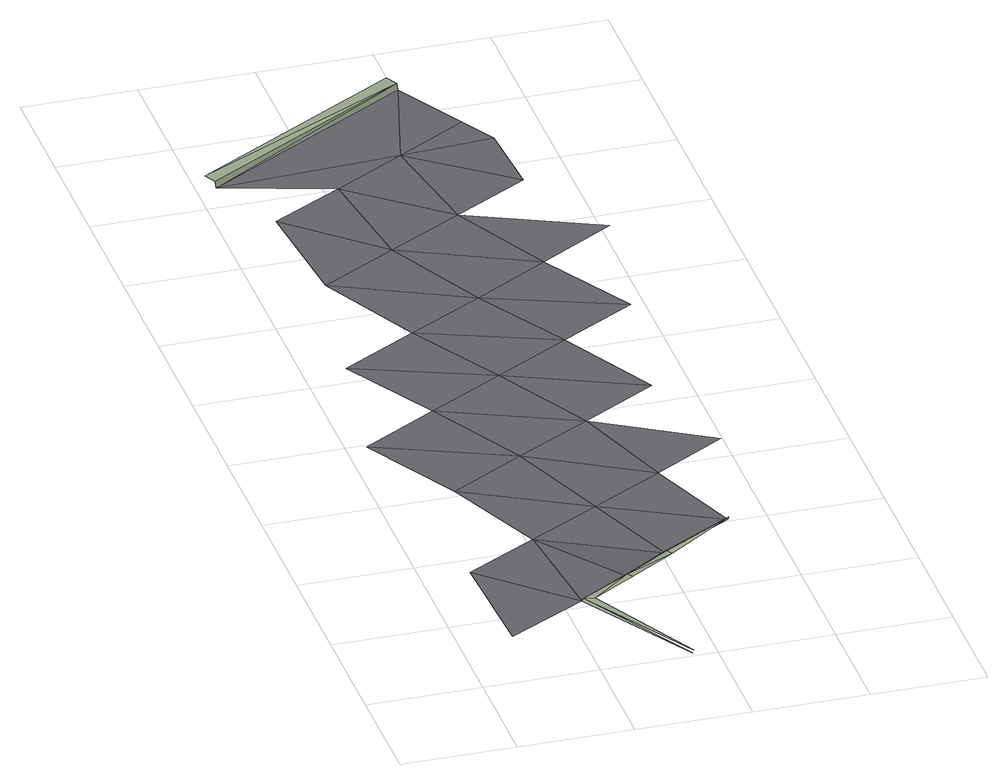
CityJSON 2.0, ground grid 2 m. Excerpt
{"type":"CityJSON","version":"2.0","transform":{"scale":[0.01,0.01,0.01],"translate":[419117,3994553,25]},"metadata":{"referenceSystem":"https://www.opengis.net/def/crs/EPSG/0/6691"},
"CityObjects":{
"road1":{"type":"Road","attributes":{"class":"1040","function":"9020","RoadStructureAttribute.sectionType":"9"},"geometry":[{"type":"MultiSurface","lod":"3","boundaries":[[[0,1,2]],[[1,0,3]],[[0,4,5]],[[5,6,7]],[[8,9,10]],[[11,5,7]],[[0,12,3]],[[0,5,12]],[[13,11,7]],[[14,8,3]],[[5,11,12]],[[12,15,3]],[[10,9,16]],[[9,8,14]],[[16,17,18]],[[19,15,12]],[[12,11,19]],[[20,19,11]],[[3,15,14]],[[11,13,20]],[[18,17,21]],[[22,9,14]],[[15,23,14]],[[19,23,15]],[[16,9,24]],[[25,26,27]],[[22,24,9]],[[16,24,17]],[[21,28,27]],[[29,23,19]],[[19,20,29]],[[14,23,22]],[[25,30,26]],[[31,32,33]],[[32,31,34]],[[35,28,21]],[[25,27,28]],[[30,36,34]],[[24,37,17]],[[21,17,35]],[[22,38,24]],[[39,30,25]],[[17,37,35]],[[28,40,25]],[[32,41,33]],[[42,32,34]],[[35,43,28]],[[42,34,36]],[[43,40,28]],[[36,30,39]],[[39,25,40]],[[44,36,39]],[[40,45,39]],[[46,42,36]],[[47,46,36]],[[47,36,44]]],"semantics":{"surfaces":[{"type":"TrafficArea","function":"2000"},{"type":"AuxiliaryTrafficArea","function":"1100"}],"values":[0,0,1,1,0,1,0,1,1,0,1,0,0,0,0,1,1,1,0,1,0,0,0,1,0,0,0,0,0,1,1,0,0,1,1,0,0,0,0,0,0,0,0,0,1,1,0,0,0,0,0,0,0,0,0,0]}}]}
},
"vertices":[
[233,220,86],[84,358,87],[93,142,86],[211,429,88],[358,3,90],[236,220,91],[360,4,95],[254,215,91],[132,613,88],[265,688,91],[34,788,90],[325,270,94],[324,272,89],[331,259,94],[338,500,90],[403,318,94],[168,863,93],[302,937,96],[72,1038,91],[405,316,99],[411,304,99],[206,1112,94],[466,571,92],[530,386,98],[399,762,93],[245,1363,103],[91,1507,101],[111,1288,100],[340,1187,96],[531,385,103],[216,1576,103],[26,1639,113],[395,1845,121],[15,1660,113],[27,1638,101],[436,1012,99],[342,1646,106],[533,837,96],[593,642,96],[379,1437,105],[474,1262,99],[383,1866,121],[396,1844,109],[570,1086,102],[512,1512,107],[608,1336,104],[467,1716,109],[503,1652,109]
]}
